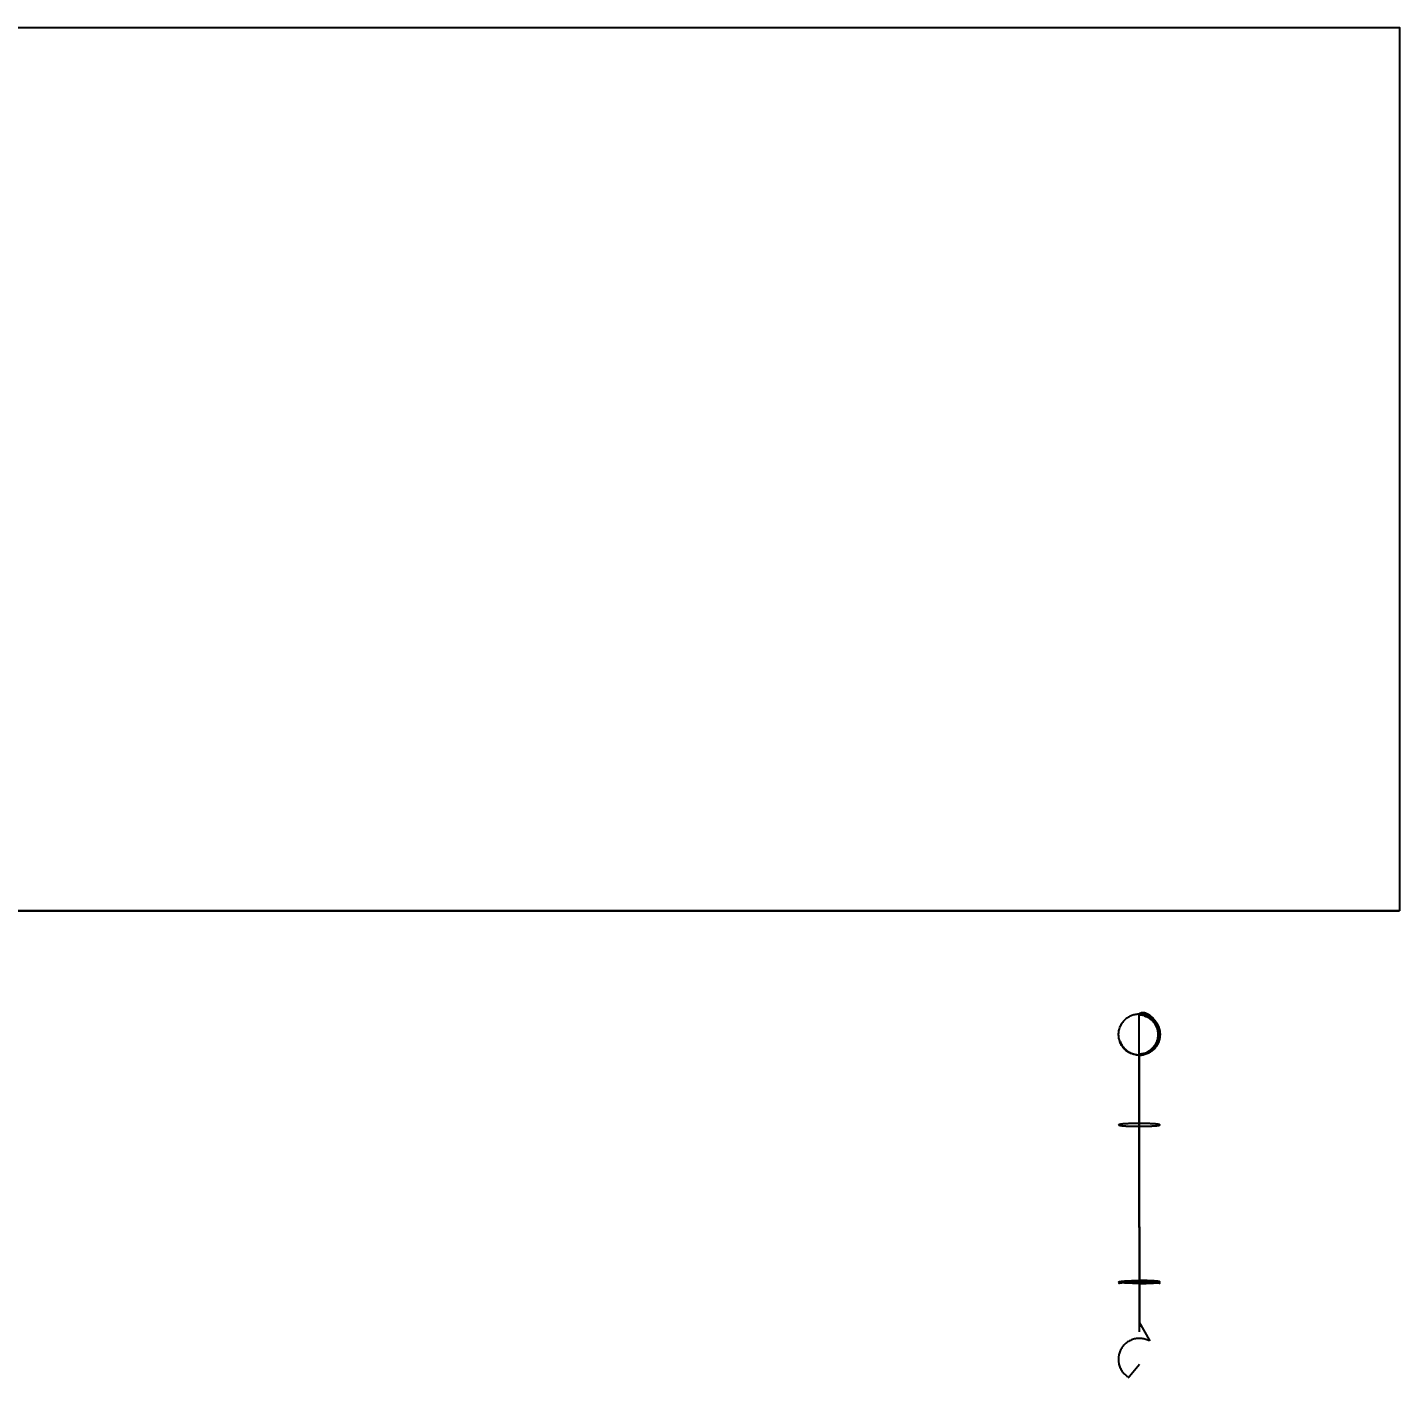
# Model space of a CAD drawing. Header units: millimetres. Extents: x 2477 to 4679, y 796 to 3828.
# Drawn here: x 3747 to 4679, y 2662 to 3579 of the extents above; entities that cross this region are included whole.
import ezdxf

# ---------------------------------------------------------------- set-up
doc = ezdxf.new("R2010")
doc.units = ezdxf.units.MM
doc.header["$MEASUREMENT"] = 0
for name, color, linetype in [('BASE', 7, 'Continuous'), ('BOTTOM - 300', 7, 'Continuous'), ('DISHWASHER', 7, 'Continuous')]:
    doc.layers.add(name, color=color, linetype=linetype)
doc.styles.get("Standard").update_dxf_attribs({"font": 'arial.ttf'})

# ---------------------------------------------------------------- blocks, each defined once
blk = doc.blocks.new('1')
at = {"color": 7, "lineweight": 0, "true_color": 0xf0f0f0}
for p, q in [((25.6, 350), (25.1, 349.5)), ((26.1, 350.4), (25.6, 350)), ((26.6, 350.8), (26.1, 350.4)), ((27.2, 351.1), (26.6, 350.8)), ((27.8, 351.3), (27.2, 351.1)), ((28.5, 351.4), (27.8, 351.3)), ((29.1, 351.4), (28.5, 351.4)), ((29.1, 351.4), (32.1, 351.4)), ((29.1, 325.3), (29.1, 351.4)), ((32.1, 351.4), (32.8, 351.4)), ((32.1, 325.3), (32.1, 351.4)), ((32.8, 351.4), (33.4, 351.3)), ((33.4, 351.3), (34, 351.1)), ((34, 351.1), (34.6, 350.8)), ((34.6, 350.8), (35.2, 350.4)), ((35.2, 350.4), (35.7, 350)), ((35.7, 350), (36.1, 349.5)), ((556.5, 350), (556, 349.5)), ((557, 350.4), (556.5, 350)), ((557.5, 350.8), (557, 350.4)), ((558.1, 351.1), (557.5, 350.8)), ((558.7, 351.3), (558.1, 351.1)), ((559.4, 351.4), (558.7, 351.3)), ((560, 351.4), (559.4, 351.4)), ((560, 351.4), (563, 351.4)), ((560, 325.3), (560, 351.4)), ((563, 351.4), (563.7, 351.4)), ((563, 325.3), (563, 351.4)), ((563.7, 351.4), (564.3, 351.3)), ((564.3, 351.3), (565, 351.1)), ((565, 351.1), (565.5, 350.8)), ((565.5, 350.8), (566.1, 350.4)), ((566.1, 350.4), (566.6, 350)), ((566.6, 350), (567, 349.5)), ((20.1, 347.9), (20.1, 340.4)), ((20.1, 340.4), (20.6, 340.4)), ((20.1, 340.4), (20.1, 305.3)), ((20.6, 340.4), (21.1, 340.2)), ((21.1, 340.2), (21.6, 340)), ((21.6, 340), (22.1, 339.7)), ((22.1, 339.7), (22.5, 339.4)), ((22.5, 339.4), (22.9, 338.9)), ((22.9, 338.9), (23.3, 338.4)), ((23.3, 338.4), (23.5, 337.9)), ((23.5, 337.9), (23.8, 337.3)), ((24.3, 347.7), (24.1, 347.1)), ((24.1, 347.1), (24.1, 346.4)), ((24.1, 346.4), (24.1, 346.4)), ((24.1, 340.5), (24.1, 346.4)), ((24.1, 340.4), (24.1, 340.5)), ((24.1, 340.5), (24.1, 340.4)), ((24.1, 340.4), (24.1, 340.4)), ((24.1, 340.4), (24.1, 340.3)), ((24.1, 340.4), (24.1, 340.3)), ((24.1, 340.3), (24.1, 336.4)), ((24.5, 348.3), (24.3, 347.7)), ((24.3, 346.4), (24.5, 346.4)), ((24.5, 340.4), (24.3, 340.4)), ((24.8, 348.9), (24.5, 348.3)), ((25.1, 349.5), (24.8, 348.9)), ((36.1, 349.5), (36.5, 348.9)), ((36.5, 348.9), (36.8, 348.3)), ((36.8, 348.3), (37, 347.7)), ((37, 346.4), (36.8, 346.4)), ((37, 340.4), (36.8, 340.4)), ((37, 347.7), (37.1, 347.1)), ((37.1, 347.1), (37.1, 346.4)), ((37.1, 346.4), (37.1, 346.4)), ((37.1, 340.5), (37.1, 346.4)), ((37.1, 340.4), (37.1, 340.5)), ((37.1, 340.5), (37.1, 340.4)), ((37.1, 340.3), (37.1, 340.4)), ((37.1, 340.4), (37.1, 340.4)), ((50, 340.4), (37.1, 340.4)), ((37.1, 340.4), (37.1, 340.3)), ((37.1, 340.3), (37.1, 336.4)), ((49.3, 339.2), (49.2, 338.4)), ((49.3, 337.6), (49.2, 338.4)), ((49.6, 339.9), (49.3, 339.2)), ((50, 340.4), (49.6, 339.9)), ((50.1, 340.5), (50, 340.4)), ((50.7, 341), (50.1, 340.5)), ((51.4, 341.3), (50.7, 341)), ((52.2, 341.4), (51.4, 341.3)), ((539.9, 341.4), (52.2, 341.4)), ((539.9, 341.4), (540.7, 341.3)), ((540.7, 341.3), (541.5, 341)), ((541.5, 341), (542.1, 340.5)), ((542.1, 340.5), (542.2, 340.4)), ((555, 340.4), (542.2, 340.4)), ((542.2, 340.4), (542.6, 339.9)), ((542.6, 339.9), (542.9, 339.2)), ((542.9, 339.2), (543, 338.4)), ((542.9, 337.6), (543, 338.4)), ((555.2, 347.7), (555, 347.1)), ((555, 347.1), (555, 346.4)), ((555, 346.4), (555, 346.4)), ((555, 340.5), (555, 346.4)), ((555, 340.4), (555, 340.5)), ((555, 340.5), (555, 340.4)), ((555, 340.4), (555, 340.4)), ((555, 340.3), (555, 340.4)), ((555, 340.4), (555, 340.3)), ((555, 336.4), (555, 340.3)), ((555.4, 348.3), (555.2, 347.7)), ((555.2, 346.4), (555.4, 346.4)), ((555.4, 340.4), (555.2, 340.4)), ((555.7, 348.9), (555.4, 348.3)), ((556, 349.5), (555.7, 348.9)), ((567, 349.5), (567.4, 348.9)), ((567.4, 348.9), (567.7, 348.3)), ((567.7, 348.3), (567.9, 347.7)), ((567.9, 346.4), (567.7, 346.4)), ((567.9, 340.4), (567.7, 340.4)), ((567.9, 347.7), (568, 347.1)), ((568, 347.1), (568.1, 346.4)), ((568.1, 346.4), (568, 346.4)), ((568, 340.4), (568.1, 340.5)), ((568.1, 340.4), (568, 340.4)), ((568.1, 340.3), (568, 340.4)), ((568.1, 340.5), (568.1, 346.4)), ((568.1, 340.5), (568.1, 340.4)), ((568.1, 340.3), (568.1, 340.4)), ((568.1, 336.4), (568.1, 340.3)), ((568.6, 337.9), (568.4, 337.3)), ((568.9, 338.4), (568.6, 337.9)), ((569.2, 338.9), (568.9, 338.4)), ((569.6, 339.4), (569.2, 338.9)), ((570.1, 339.7), (569.6, 339.4)), ((570.5, 340), (570.1, 339.7)), ((571, 340.2), (570.5, 340)), ((571.5, 340.4), (571, 340.2)), ((572.1, 340.4), (571.5, 340.4)), ((572.1, 305.3), (572.1, 340.4)), ((23.8, 337.3), (24, 336.7)), ((24, 336.7), (24.1, 336)), ((24.1, 336.4), (24.1, 336.4)), ((24.1, 336.3), (24.1, 336.4)), ((24.1, 336.3), (24.1, 336)), ((24.1, 336), (24.1, 335.4)), ((24.1, 335.4), (24.1, 330.4)), ((24.1, 329.7), (24.1, 330.4)), ((24.1, 330.4), (24.1, 330.4)), ((24.3, 329.1), (24.1, 329.7)), ((24.1, 329.7), (24.1, 325.3)), ((24.2, 330.4), (24.5, 330.4)), ((24.5, 336.4), (24.3, 336.4)), ((24.5, 328.4), (24.3, 329.1)), ((24.8, 327.8), (24.5, 328.4)), ((25.1, 327.3), (24.8, 327.8)), ((25.6, 326.8), (25.1, 327.3)), ((26.1, 326.4), (25.6, 326.8)), ((26.6, 326), (26.1, 326.4)), ((34.6, 326), (35.2, 326.4)), ((35.2, 326.4), (35.7, 326.8)), ((35.7, 326.8), (36.1, 327.3)), ((36.1, 327.3), (36.5, 327.8)), ((36.5, 327.8), (36.8, 328.4)), ((37, 336.4), (36.8, 336.4)), ((37, 330.4), (36.8, 330.4)), ((36.8, 328.4), (37, 329.1)), ((37, 329.1), (37.1, 329.7)), ((37.1, 336.3), (37.1, 336.4)), ((37.1, 336.4), (37.1, 336.4)), ((37.1, 336.4), (37.1, 336.4)), ((50, 336.4), (37.1, 336.4)), ((37.1, 336.4), (37.1, 336.3)), ((37.1, 336.4), (37.1, 336.4)), ((37.1, 336.3), (37.1, 332.9)), ((37.1, 332.9), (37.2, 333.5)), ((37.1, 332.9), (37.1, 330.6)), ((37.1, 330.4), (37.1, 330.6)), ((37.1, 330.4), (37.1, 330.6)), ((37.1, 329.7), (37.1, 330.4)), ((37.1, 330.4), (37.1, 330.4)), ((37.1, 329.7), (37.1, 330.4)), ((37.1, 325.3), (37.1, 329.7)), ((37.2, 333.5), (37.5, 334.1)), ((37.5, 334.1), (37.9, 334.6)), ((37.9, 334.6), (38.4, 335)), ((38.4, 335), (39, 335.3)), ((39, 335.3), (39.6, 335.4)), ((39.6, 335.4), (40.3, 335.3)), ((40.3, 335.3), (40.9, 335)), ((40.9, 335), (41.4, 334.6)), ((41.4, 334.6), (41.8, 334.1)), ((41.8, 334.1), (42.1, 333.5)), ((42.1, 333.5), (42.2, 332.9)), ((42.2, 332.9), (42.2, 312.8)), ((49.6, 336.9), (49.3, 337.6)), ((50, 336.4), (49.6, 336.9)), ((50.1, 336.3), (50, 336.4)), ((50.2, 336.2), (50.1, 336.3)), ((50.2, 336.2), (50.2, 309.5)), ((50.7, 335.8), (50.2, 336.2)), ((51.4, 335.5), (50.7, 335.8)), ((52.2, 335.4), (51.4, 335.5)), ((52.3, 335.4), (52.2, 335.4)), ((52.4, 335.4), (52.3, 335.4)), ((52.4, 335.4), (53.9, 335.4)), ((53.9, 335.4), (54.2, 335.4)), ((54.2, 335.4), (54.2, 310.3)), ((54.2, 335.4), (54.3, 335.4)), ((103.3, 335.4), (54.3, 335.4)), ((103.3, 335.4), (103.3, 310.3)), ((103.3, 335.4), (104.3, 335.4)), ((107.3, 335.4), (106.4, 335.4)), ((107.3, 335.4), (107.3, 310.3)), ((294.1, 335.4), (107.3, 335.4)), ((294.1, 335.4), (294.1, 310.3)), ((295, 335.4), (294.1, 335.4)), ((298.1, 335.4), (297.1, 335.4)), ((298.1, 335.4), (298.1, 310.3)), ((298.1, 335.4), (484.8, 335.4)), ((484.8, 335.4), (484.8, 310.3)), ((484.8, 335.4), (485.7, 335.4)), ((488.8, 335.4), (487.9, 335.4)), ((488.8, 335.4), (488.8, 310.3)), ((537.9, 335.4), (488.8, 335.4)), ((537.9, 310.3), (537.9, 335.4)), ((537.9, 335.4), (539.7, 335.4)), ((539.8, 335.4), (539.7, 335.4)), ((539.8, 335.4), (539.9, 335.4)), ((539.9, 335.4), (540.7, 335.5)), ((540.7, 335.5), (541.5, 335.8)), ((542, 336.2), (541.5, 335.8)), ((542, 336.2), (542.1, 336.3)), ((542, 309.5), (542, 336.2)), ((542.1, 336.3), (542.2, 336.4)), ((542.2, 336.4), (542.6, 336.9)), ((555, 336.4), (542.2, 336.4)), ((542.6, 336.9), (542.9, 337.6)), ((550.1, 333.5), (550, 332.9)), ((550, 332.9), (550, 312.8)), ((550.3, 334.1), (550.1, 333.5)), ((550.7, 334.6), (550.3, 334.1)), ((551.2, 335), (550.7, 334.6)), ((551.8, 335.3), (551.2, 335)), ((552.5, 335.4), (551.8, 335.3)), ((553.1, 335.3), (552.5, 335.4)), ((553.7, 335), (553.1, 335.3)), ((554.3, 334.6), (553.7, 335)), ((554.7, 334.1), (554.3, 334.6)), ((554.9, 333.5), (554.7, 334.1)), ((555, 332.9), (554.9, 333.5)), ((555, 336.4), (555, 336.4)), ((555, 336.4), (555, 332.9)), ((555, 330.4), (555, 332.9)), ((555, 329.7), (555, 330.4)), ((555, 330.4), (555, 330.4)), ((555.2, 329.1), (555, 329.7)), ((555, 325.3), (555, 329.7)), ((555.4, 336.4), (555.2, 336.4)), ((555.2, 330.4), (555.4, 330.4)), ((555.4, 328.4), (555.2, 329.1)), ((555.7, 327.8), (555.4, 328.4)), ((556, 327.3), (555.7, 327.8)), ((556.5, 326.8), (556, 327.3)), ((557, 326.4), (556.5, 326.8)), ((557.5, 326), (557, 326.4)), ((565.5, 326), (566.1, 326.4)), ((566.1, 326.4), (566.6, 326.8)), ((566.6, 326.8), (567, 327.3)), ((567, 327.3), (567.4, 327.8)), ((567.4, 327.8), (567.7, 328.4)), ((567.9, 336.4), (567.7, 336.4)), ((567.9, 330.4), (567.7, 330.4)), ((567.7, 328.4), (567.9, 329.1)), ((567.9, 329.1), (568, 329.7)), ((568.1, 336.4), (568, 336.4)), ((568.1, 336.3), (568, 336.4)), ((568, 336.4), (568.1, 336.4)), ((568.1, 330.6), (568, 330.4)), ((568, 329.7), (568.1, 330.4)), ((568.1, 330.4), (568, 330.4)), ((568, 330.4), (568, 329.7)), ((568, 329.7), (568.1, 325.3)), ((568.2, 336.7), (568.1, 336)), ((568.1, 336.4), (568.1, 336.4)), ((568.1, 336.4), (568.1, 336.3)), ((568.1, 336), (568.1, 336.3)), ((568.1, 336), (568.1, 335.4)), ((568.1, 335.4), (568.1, 330.6)), ((568.1, 330.6), (568.1, 330.4)), ((568.4, 337.3), (568.2, 336.7)), ((28.5, 325.4), (24.1, 325.3)), ((28.5, 320.3), (24.1, 320.3)), ((24.1, 316), (24.1, 320.3)), ((24.3, 316.6), (24.1, 316)), ((24.1, 316), (24.1, 315.3)), ((24.1, 315.3), (24.1, 315.3)), ((24.1, 310.3), (24.1, 315.3)), ((24.5, 317.2), (24.3, 316.6)), ((24.3, 315.3), (24.5, 315.3)), ((24.8, 317.8), (24.5, 317.2)), ((25.1, 318.4), (24.8, 317.8)), ((25.6, 318.9), (25.1, 318.4)), ((26.1, 319.3), (25.6, 318.9)), ((26.6, 319.7), (26.1, 319.3)), ((27.2, 325.7), (26.6, 326)), ((27.2, 319.9), (26.6, 319.7)), ((27.8, 325.5), (27.2, 325.7)), ((27.8, 320.2), (27.2, 319.9)), ((28.5, 325.4), (27.8, 325.5)), ((28.5, 320.3), (27.8, 320.2)), ((29.1, 325.3), (28.5, 325.4)), ((29.1, 320.3), (28.5, 320.3)), ((29.1, 325.3), (32.1, 325.3)), ((29.1, 320.3), (32.1, 320.3)), ((29.1, 294.2), (29.1, 320.3)), ((32.1, 325.3), (32.8, 325.4)), ((32.1, 320.3), (32.8, 320.3)), ((32.1, 294.2), (32.1, 320.3)), ((32.8, 325.4), (33.4, 325.5)), ((37.1, 325.3), (32.8, 325.4)), ((32.8, 320.3), (33.4, 320.2)), ((37.1, 320.3), (32.8, 320.3)), ((33.4, 325.5), (34, 325.7)), ((33.4, 320.2), (34, 319.9)), ((34, 325.7), (34.6, 326)), ((34, 319.9), (34.6, 319.7)), ((34.6, 319.7), (35.2, 319.3)), ((35.2, 319.3), (35.7, 318.9)), ((35.7, 318.9), (36.1, 318.4)), ((36.1, 318.4), (36.5, 317.8)), ((36.5, 317.8), (36.8, 317.2)), ((36.8, 317.2), (37, 316.6)), ((37, 315.3), (36.8, 315.3)), ((37, 316.6), (37.1, 316)), ((37.1, 320.3), (37.1, 316)), ((37.1, 316), (37.1, 315.3)), ((37.1, 316), (37.1, 315.3)), ((37.1, 315.3), (37.1, 315)), ((37.1, 315.3), (37.1, 315.3)), ((37.1, 315.3), (37.1, 315)), ((37.1, 312.8), (37.1, 315)), ((555, 325.3), (559.4, 325.4)), ((555, 320.3), (559.4, 320.3)), ((555, 320.3), (555, 316)), ((555.2, 316.6), (555, 316)), ((555, 316), (555, 315.3)), ((555, 315.3), (555, 315.3)), ((555, 315.3), (555, 312.8)), ((555.4, 317.2), (555.2, 316.6)), ((555.2, 315.3), (555.4, 315.3)), ((555.7, 317.8), (555.4, 317.2)), ((556, 318.4), (555.7, 317.8)), ((556.5, 318.9), (556, 318.4)), ((557, 319.3), (556.5, 318.9)), ((557.5, 319.7), (557, 319.3)), ((558.1, 325.7), (557.5, 326)), ((558.1, 319.9), (557.5, 319.7)), ((558.7, 325.5), (558.1, 325.7)), ((558.7, 320.2), (558.1, 319.9)), ((559.4, 325.4), (558.7, 325.5)), ((559.4, 320.3), (558.7, 320.2)), ((560, 325.3), (559.4, 325.4)), ((560, 320.3), (559.4, 320.3)), ((560, 325.3), (563, 325.3)), ((560, 320.3), (563, 320.3)), ((560, 294.2), (560, 320.3)), ((563, 325.3), (563.7, 325.4)), ((563, 320.3), (563.7, 320.3)), ((563, 294.2), (563, 320.3)), ((563.7, 325.4), (564.3, 325.5)), ((563.7, 325.4), (568.1, 325.3)), ((563.7, 320.3), (564.3, 320.2)), ((563.7, 320.3), (568.1, 320.3)), ((564.3, 325.5), (565, 325.7)), ((564.3, 320.2), (565, 319.9)), ((565, 325.7), (565.5, 326)), ((565, 319.9), (565.5, 319.7)), ((565.5, 319.7), (566.1, 319.3)), ((566.1, 319.3), (566.6, 318.9)), ((566.6, 318.9), (567, 318.4)), ((567, 318.4), (567.4, 317.8)), ((567.4, 317.8), (567.7, 317.2)), ((567.7, 317.2), (567.9, 316.6)), ((567.9, 315.3), (567.7, 315.3)), ((567.9, 316.6), (568, 316)), ((568, 316), (568.1, 320.3)), ((568, 316), (568.1, 315.3)), ((568.1, 315.3), (568, 315.3)), ((568.1, 315.3), (568.1, 310.3)), ((20.1, 305.3), (20.6, 305.3)), ((20.6, 305.3), (21.1, 305.4)), ((21.1, 305.4), (21.6, 305.7)), ((21.6, 305.7), (22.1, 305.9)), ((22.1, 305.9), (22.5, 306.3)), ((22.5, 306.3), (22.9, 306.7)), ((22.9, 306.7), (23.3, 307.2)), ((23.3, 307.2), (23.5, 307.8)), ((23.5, 307.8), (23.8, 308.4)), ((23.8, 308.4), (24, 309)), ((24, 309), (24.1, 309.6)), ((24.1, 309.6), (24.1, 310.3)), ((24.1, 309.4), (24.1, 309.6)), ((24.1, 309.3), (24.1, 309.4)), ((24.1, 309.3), (24.1, 309.3)), ((24.1, 309.3), (24.1, 305.3)), ((24.1, 305.3), (24.1, 305.3)), ((24.1, 305.3), (24.1, 299.2)), ((24.5, 309.3), (24.3, 309.3)), ((24.5, 305.3), (24.3, 305.3)), ((37, 309.3), (36.8, 309.3)), ((37, 305.3), (36.8, 305.3)), ((37.1, 312.8), (37.2, 312.1)), ((37.1, 309.4), (37.1, 312.8)), ((37.1, 309.4), (37.1, 309.3)), ((37.1, 309.4), (37.1, 309.3)), ((37.1, 309.3), (37.1, 309.3)), ((37.1, 309.2), (37.1, 309.3)), ((50, 309.3), (37.1, 309.3)), ((37.1, 309.3), (37.1, 309.2)), ((37.1, 309.2), (37.1, 305.3)), ((37.1, 305.3), (37.1, 305.2)), ((37.1, 305.3), (37.1, 305.3)), ((37.1, 305.3), (37.1, 305.3)), ((50, 305.3), (37.1, 305.3)), ((37.1, 305.3), (37.1, 305.2)), ((37.1, 305.3), (37.1, 305.3)), ((37.1, 305.2), (37.1, 299.2)), ((37.2, 312.1), (37.5, 311.5)), ((37.5, 311.5), (37.9, 311)), ((37.9, 311), (38.4, 310.6)), ((38.4, 310.6), (39, 310.4)), ((39, 310.4), (39.6, 310.3)), ((39.6, 310.3), (40.3, 310.4)), ((40.3, 310.4), (40.9, 310.6)), ((40.9, 310.6), (41.4, 311)), ((41.4, 311), (41.8, 311.5)), ((41.8, 311.5), (42.1, 312.1)), ((42.1, 312.1), (42.2, 312.8)), ((49.3, 308.1), (49.2, 307.3)), ((49.3, 306.5), (49.2, 307.3)), ((49.6, 308.8), (49.3, 308.1)), ((49.6, 305.8), (49.3, 306.5)), ((50, 309.3), (49.6, 308.8)), ((50, 305.3), (49.6, 305.8)), ((50.1, 309.4), (50, 309.3)), ((50.1, 305.1), (50, 305.3)), ((50.2, 309.5), (50.1, 309.4)), ((50.6, 304.7), (50.1, 305.1)), ((50.2, 309.5), (50.7, 309.9)), ((50.6, 304.7), (76.8, 157.5)), ((50.7, 304.7), (50.6, 304.7)), ((51.4, 310.2), (50.7, 309.9)), ((51.4, 304.4), (50.7, 304.7)), ((52.2, 310.3), (51.4, 310.2)), ((52.2, 304.3), (51.4, 304.4)), ((52.3, 310.3), (52.2, 310.3)), ((54.8, 304.3), (52.2, 304.3)), ((52.4, 310.3), (52.3, 310.3)), ((53.1, 310.3), (52.4, 310.3)), ((54.2, 310.3), (53.1, 310.3)), ((54.3, 310.3), (54.2, 310.3)), ((103.3, 310.3), (54.3, 310.3)), ((54.8, 304.3), (80.6, 159.5)), ((63.7, 304.3), (54.8, 304.3)), ((65.8, 304.3), (63.7, 304.3)), ((89.5, 159.5), (63.7, 304.3)), ((65.8, 304.3), (91.6, 159.5)), ((103.3, 304.3), (65.8, 304.3)), ((104.3, 310.3), (103.3, 310.3)), ((103.3, 304.3), (103.3, 159.5)), ((107.3, 304.3), (103.3, 304.3)), ((107.3, 310.3), (106.4, 310.3)), ((107.3, 310.3), (294.1, 310.3)), ((107.3, 304.3), (107.3, 296.4)), ((107.3, 304.3), (144, 304.3)), ((146.1, 304.3), (144, 304.3)), ((144, 304.3), (169.8, 159.5)), ((146.1, 304.3), (184.2, 304.3)), ((146.1, 304.3), (171.9, 159.5)), ((186.2, 304.3), (184.2, 304.3)), ((184.2, 304.3), (210, 159.5)), ((186.2, 304.3), (224.3, 304.3)), ((186.2, 304.3), (212, 159.5)), ((226.4, 304.3), (224.3, 304.3)), ((224.3, 304.3), (250.1, 159.5)), ((226.4, 304.3), (264.5, 304.3)), ((226.4, 304.3), (252.2, 159.5)), ((266.5, 304.3), (264.5, 304.3)), ((264.5, 304.3), (290.3, 159.5)), ((266.5, 304.3), (292.3, 159.5)), ((266.5, 304.3), (294.1, 304.3)), ((295, 310.3), (294.1, 310.3)), ((294.1, 304.3), (294.1, 159.5)), ((298.1, 304.3), (294.1, 304.3)), ((298.1, 310.3), (297.1, 310.3)), ((484.8, 310.3), (298.1, 310.3)), ((298.1, 304.3), (327.6, 304.3)), ((298.1, 304.3), (298.1, 159.5)), ((327.6, 304.3), (301.8, 159.5)), ((329.7, 304.3), (303.9, 159.5)), ((329.7, 304.3), (327.6, 304.3)), ((329.7, 304.3), (367.8, 304.3)), ((367.8, 304.3), (342, 159.5)), ((344, 159.5), (369.8, 304.3)), ((369.8, 304.3), (367.8, 304.3)), ((369.8, 304.3), (407.9, 304.3)), ((407.9, 304.3), (382.1, 159.5)), ((384.2, 159.5), (410, 304.3)), ((410, 304.3), (407.9, 304.3)), ((410, 304.3), (448.1, 304.3)), ((448.1, 304.3), (422.3, 159.5)), ((450.1, 304.3), (424.3, 159.5)), ((450.1, 304.3), (448.1, 304.3)), ((450.1, 304.3), (484.8, 304.3)), ((485.7, 310.3), (484.8, 310.3)), ((484.8, 304.3), (484.8, 285.1)), ((484.8, 304.3), (488.8, 304.3)), ((488.8, 310.3), (487.9, 310.3)), ((488.8, 310.3), (537.9, 310.3)), ((490.3, 304.3), (488.8, 296.2)), ((488.8, 304.3), (488.8, 296.2)), ((490.3, 304.3), (488.8, 304.3)), ((490.3, 304.3), (528.4, 304.3)), ((528.4, 304.3), (502.6, 159.5)), ((530.4, 304.3), (504.6, 159.5)), ((511.6, 159.5), (537.4, 304.3)), ((515.3, 157.5), (541.5, 304.7)), ((528.4, 304.3), (530.4, 304.3)), ((530.4, 304.3), (537.4, 304.3)), ((537.4, 304.3), (539.9, 304.3)), ((539.7, 310.3), (537.9, 310.3)), ((539.8, 310.3), (539.7, 310.3)), ((539.8, 310.3), (539.9, 310.3)), ((539.9, 310.3), (540.7, 310.2)), ((539.9, 304.3), (540.7, 304.4)), ((540.7, 310.2), (541.5, 309.9)), ((540.7, 304.4), (541.5, 304.7)), ((541.5, 309.9), (542, 309.5)), ((541.5, 304.7), (542.1, 305.1)), ((541.5, 304.7), (541.5, 304.7)), ((542, 309.5), (542.1, 309.4)), ((542.1, 309.4), (542.2, 309.3)), ((542.1, 305.1), (542.2, 305.3)), ((555, 309.3), (542.2, 309.3)), ((542.2, 309.3), (542.6, 308.8)), ((542.2, 305.3), (542.6, 305.8)), ((555, 305.3), (542.2, 305.3)), ((542.6, 308.8), (542.9, 308.1)), ((542.6, 305.8), (542.9, 306.5)), ((542.9, 308.1), (543, 307.3)), ((542.9, 306.5), (543, 307.3)), ((550.1, 312.1), (550, 312.8)), ((550.3, 311.5), (550.1, 312.1)), ((550.7, 311), (550.3, 311.5)), ((551.2, 310.6), (550.7, 311)), ((551.8, 310.4), (551.2, 310.6)), ((552.5, 310.3), (551.8, 310.4)), ((553.1, 310.4), (552.5, 310.3)), ((553.7, 310.6), (553.1, 310.4)), ((554.3, 311), (553.7, 310.6)), ((554.7, 311.5), (554.3, 311)), ((554.9, 312.1), (554.7, 311.5)), ((555, 312.8), (554.9, 312.1)), ((555, 312.8), (555, 309.3)), ((555, 309.3), (555, 309.3)), ((555, 309.3), (555, 305.3)), ((555, 305.3), (555, 305.3)), ((555, 305.3), (555, 305.3)), ((555, 305.2), (555, 305.3)), ((555, 305.2), (555, 305.3)), ((555, 305.3), (555, 305.3)), ((555, 305.2), (555, 299.2)), ((555.4, 309.3), (555.2, 309.3)), ((555.4, 305.3), (555.2, 305.3)), ((567.9, 309.3), (567.7, 309.3)), ((567.9, 305.3), (567.7, 305.3)), ((568.1, 309.3), (568, 309.3)), ((568.1, 305.3), (568, 305.3)), ((568, 305.3), (568.1, 305.2)), ((568.1, 305.3), (568, 305.3)), ((568.1, 309.6), (568.1, 310.3)), ((568.2, 309), (568.1, 309.6)), ((568.1, 309.6), (568.1, 309.4)), ((568.1, 309.4), (568.1, 309.3)), ((568.1, 309.3), (568.1, 305.3)), ((568.1, 305.3), (568.1, 305.3)), ((568.1, 305.2), (568.1, 299.2)), ((568.4, 308.4), (568.2, 309)), ((568.6, 307.8), (568.4, 308.4)), ((568.9, 307.2), (568.6, 307.8)), ((569.2, 306.7), (568.9, 307.2)), ((569.6, 306.3), (569.2, 306.7)), ((570.1, 305.9), (569.6, 306.3)), ((570.5, 305.7), (570.1, 305.9)), ((571, 305.4), (570.5, 305.7)), ((571.5, 305.3), (571, 305.4)), ((572.1, 305.3), (571.5, 305.3)), ((24.1, 298.6), (24.1, 299.2)), ((24.1, 299.2), (24.1, 299.2)), ((24.3, 297.9), (24.1, 298.6)), ((24.3, 299.2), (24.5, 299.2)), ((24.5, 297.3), (24.3, 297.9)), ((24.8, 296.7), (24.5, 297.3)), ((25.1, 296.2), (24.8, 296.7)), ((25.6, 295.7), (25.1, 296.2)), ((26.1, 295.3), (25.6, 295.7)), ((26.6, 294.9), (26.1, 295.3)), ((27.2, 294.6), (26.6, 294.9)), ((27.8, 294.4), (27.2, 294.6)), ((28.5, 294.3), (27.8, 294.4)), ((29.1, 294.2), (28.5, 294.3)), ((29.1, 294.2), (32.1, 294.2)), ((32.1, 294.2), (32.8, 294.3)), ((32.8, 294.3), (33.4, 294.4)), ((33.4, 294.4), (34, 294.6)), ((34, 294.6), (34.6, 294.9)), ((34.6, 294.9), (35.2, 295.3)), ((35.2, 295.3), (35.7, 295.7)), ((35.7, 295.7), (36.1, 296.2)), ((36.1, 296.2), (36.5, 296.7)), ((36.5, 296.7), (36.8, 297.3)), ((37, 299.2), (36.8, 299.2)), ((36.8, 297.3), (37, 297.9)), ((37, 297.9), (37.1, 298.6)), ((37.1, 298.6), (37.1, 299.2)), ((37.1, 299.2), (37.1, 299.2)), ((107.3, 296.8), (107.3, 296.4)), ((107.3, 296.4), (131.7, 159.5)), ((107.3, 296.4), (107.3, 285)), ((488.8, 296.2), (488.7, 295.8)), ((488.8, 296.2), (488.8, 159.5)), ((555, 298.6), (555, 299.2)), ((555, 299.2), (555, 299.2)), ((555.2, 297.9), (555, 298.6)), ((555.2, 299.2), (555.4, 299.2)), ((555.4, 297.3), (555.2, 297.9)), ((555.7, 296.7), (555.4, 297.3)), ((556, 296.2), (555.7, 296.7)), ((556.5, 295.7), (556, 296.2)), ((557, 295.3), (556.5, 295.7)), ((557.5, 294.9), (557, 295.3)), ((558.1, 294.6), (557.5, 294.9)), ((558.7, 294.4), (558.1, 294.6)), ((559.4, 294.3), (558.7, 294.4)), ((560, 294.2), (559.4, 294.3)), ((560, 294.2), (563, 294.2)), ((563, 294.2), (563.7, 294.3)), ((563.7, 294.3), (564.3, 294.4)), ((564.3, 294.4), (565, 294.6)), ((565, 294.6), (565.5, 294.9)), ((565.5, 294.9), (566.1, 295.3)), ((566.1, 295.3), (566.6, 295.7)), ((566.6, 295.7), (567, 296.2)), ((567, 296.2), (567.4, 296.7)), ((567.4, 296.7), (567.7, 297.3)), ((567.9, 299.2), (567.7, 299.2)), ((567.7, 297.3), (567.9, 297.9)), ((567.9, 297.9), (568, 298.6)), ((568, 298.6), (568.1, 299.2)), ((568.1, 299.2), (568, 299.2)), ((107.3, 285.3), (107.3, 285)), ((107.3, 285), (107.3, 159.5)), ((129.7, 159.5), (107.3, 285)), ((484.8, 285.1), (462.4, 159.5)), ((484.9, 285.5), (484.8, 285.1)), ((484.8, 285.1), (484.8, 273.7)), ((464.5, 159.5), (484.8, 273.7)), ((484.9, 274.1), (484.8, 273.7)), ((484.8, 273.7), (484.8, 159.5)), ((76.8, 157.5), (79.8, 150.4)), ((80.6, 159.5), (89.5, 159.5)), ((80.6, 159.5), (80.7, 158.6)), ((80.7, 158.6), (81.6, 156.5)), ((81.6, 156.5), (83.3, 152.4)), ((81.6, 156.5), (103.3, 156.5)), ((83.3, 152.4), (87.3, 147.1)), ((89.5, 159.5), (89.6, 159.3)), ((91.6, 159.5), (91.6, 159.3)), ((91.6, 159.5), (103.3, 159.5)), ((103.3, 159.5), (103.4, 159.5)), ((103.3, 156.5), (103.3, 159.5)), ((103.3, 156.5), (103.4, 156.5)), ((103.3, 156.5), (103.3, 140)), ((107.3, 159.5), (107.3, 159.5)), ((107.3, 159.5), (129.7, 159.5)), ((107.3, 156.5), (107.3, 159.5)), ((107.3, 156.5), (107.3, 156.5)), ((107.3, 156.5), (294.1, 156.5)), ((107.3, 139.7), (107.3, 156.5)), ((129.7, 159.5), (129.7, 159.3)), ((131.7, 159.5), (169.8, 159.5)), ((131.7, 159.5), (131.8, 159.3)), ((169.8, 159.5), (169.9, 159.3)), ((171.9, 159.5), (171.9, 159.3)), ((171.9, 159.5), (210, 159.5)), ((210, 159.5), (210, 159.3)), ((212, 159.5), (250.1, 159.5)), ((212, 159.5), (212.1, 159.3)), ((250.1, 159.5), (250.2, 159.3)), ((252.2, 159.5), (290.3, 159.5)), ((252.2, 159.5), (252.2, 159.3)), ((290.3, 159.5), (290.3, 159.3)), ((292.3, 159.5), (292.3, 159.3)), ((292.3, 159.5), (294.1, 159.5)), ((294.1, 159.5), (294.3, 159.5)), ((294.1, 156.5), (294.1, 159.5)), ((294.1, 156.5), (294.3, 156.5)), ((294.1, 156.5), (294.1, 139.7)), ((297.8, 159.5), (298, 159.5)), ((297.8, 156.5), (298, 156.5)), ((298.1, 159.5), (301.8, 159.5)), ((298.1, 156.5), (298.1, 159.5)), ((298.1, 156.5), (484.8, 156.5)), ((298.1, 139.7), (298.1, 156.5)), ((301.8, 159.5), (301.8, 159.3)), ((303.9, 159.5), (303.8, 159.3)), ((303.9, 159.5), (342, 159.5)), ((342, 159.5), (341.9, 159.3)), ((344, 159.5), (382.1, 159.5)), ((344, 159.5), (344, 159.3)), ((382.1, 159.5), (382.1, 159.3)), ((384.2, 159.5), (384.1, 159.3)), ((384.2, 159.5), (422.3, 159.5)), ((422.3, 159.5), (422.2, 159.3)), ((424.3, 159.5), (424.3, 159.3)), ((424.3, 159.5), (462.4, 159.5)), ((462.4, 159.5), (462.4, 159.3)), ((464.4, 159.5), (464.4, 159.3)), ((464.5, 159.5), (484.8, 159.5)), ((484.8, 159.5), (484.9, 159.5)), ((484.8, 156.5), (484.8, 159.5)), ((484.8, 156.5), (484.9, 156.5)), ((484.8, 156.5), (484.8, 139.7)), ((488.7, 159.5), (488.8, 159.5)), ((488.7, 156.5), (488.8, 156.5)), ((488.8, 159.5), (502.6, 159.5)), ((488.8, 156.5), (488.8, 159.5)), ((488.8, 156.5), (510.6, 156.5)), ((488.8, 140), (488.8, 156.5)), ((502.6, 159.5), (502.5, 159.3)), ((504.6, 159.5), (511.6, 159.5)), ((504.6, 159.5), (504.6, 159.3)), ((504.8, 147.1), (508.9, 152.4)), ((508.9, 152.4), (510.6, 156.5)), ((510.6, 156.5), (511.4, 158.6)), ((511.4, 158.6), (511.6, 159.5)), ((512.4, 150.4), (515.3, 157.5)), ((79.8, 150.4), (84.5, 144.3)), ((84.5, 144.3), (90.6, 139.6)), ((87.3, 147.1), (92.6, 143.1)), ((92.6, 143.1), (98.7, 140.6)), ((98.7, 140.6), (103.3, 140)), ((103.3, 140), (103.4, 139.9)), ((103.3, 137.7), (103.3, 140)), ((488.7, 139.9), (488.8, 140)), ((488.8, 140), (493.4, 140.6)), ((488.8, 137.7), (488.8, 140)), ((493.4, 140.6), (499.5, 143.1)), ((499.5, 143.1), (504.8, 147.1)), ((501.6, 139.6), (507.7, 144.3)), ((507.7, 144.3), (512.4, 150.4)), ((90.6, 139.6), (97.7, 136.6)), ((97.7, 136.6), (104.8, 135.7)), ((103.3, 137.7), (103.4, 138.2)), ((103.4, 137.1), (103.3, 137.7)), ((103.6, 136.7), (103.4, 137.1)), ((103.9, 136.2), (103.6, 136.7)), ((104.3, 135.9), (103.9, 136.2)), ((104.8, 135.7), (104.3, 135.9)), ((104.8, 135.7), (105.2, 135.7)), ((105.2, 135.7), (105.3, 135.7)), ((105.8, 135.7), (105.3, 135.7)), ((105.3, 135.7), (296.1, 135.7)), ((106.3, 135.9), (105.8, 135.7)), ((106.7, 136.2), (106.3, 135.9)), ((107.1, 136.7), (106.7, 136.2)), ((107.3, 137.1), (107.1, 136.7)), ((107.3, 139.7), (107.3, 139.7)), ((107.3, 139.7), (294.1, 139.7)), ((107.3, 137.7), (107.3, 139.7)), ((107.3, 138.2), (107.3, 137.7)), ((107.3, 137.7), (107.3, 137.1)), ((294.1, 139.7), (294.3, 139.7)), ((294.1, 137.7), (294.1, 139.7)), ((294.1, 138.2), (294.3, 138.7)), ((294.1, 137.7), (294.1, 138.2)), ((294.1, 137.1), (294.1, 137.7)), ((294.3, 136.7), (294.1, 137.1)), ((294.6, 136.2), (294.3, 136.7)), ((295.1, 135.9), (294.6, 136.2)), ((295.5, 135.7), (295.1, 135.9)), ((296.1, 135.7), (295.5, 135.7)), ((296.6, 135.7), (296.1, 135.7)), ((296.1, 135.7), (486.8, 135.7)), ((297.1, 135.9), (296.6, 135.7)), ((297.5, 136.2), (297.1, 135.9)), ((297.8, 136.7), (297.5, 136.2)), ((297.8, 139.7), (298, 139.7)), ((297.8, 138.7), (298, 138.2)), ((298, 137.1), (297.8, 136.7)), ((298.1, 137.7), (298, 137.1)), ((298.1, 139.7), (484.8, 139.7)), ((298.1, 137.7), (298.1, 139.7)), ((484.8, 139.7), (484.9, 139.7)), ((484.8, 137.7), (484.8, 139.7)), ((484.8, 137.7), (484.9, 138.2)), ((484.9, 137.1), (484.8, 137.7)), ((485.1, 136.7), (484.9, 137.1)), ((485.4, 136.2), (485.1, 136.7)), ((485.8, 135.9), (485.4, 136.2)), ((486.3, 135.7), (485.8, 135.9)), ((486.8, 135.7), (486.3, 135.7)), ((486.9, 135.7), (486.8, 135.7)), ((487.3, 135.7), (486.9, 135.7)), ((487.3, 135.7), (494.4, 136.6)), ((487.8, 135.9), (487.3, 135.7)), ((488.2, 136.2), (487.8, 135.9)), ((488.5, 136.7), (488.2, 136.2)), ((488.7, 137.1), (488.5, 136.7)), ((488.7, 138.2), (488.8, 137.7)), ((488.8, 137.7), (488.7, 137.1)), ((494.4, 136.6), (501.6, 139.6))]:
    blk.add_line(p, q, dxfattribs=at)

msp = doc.modelspace()

# ---------------------------------------------------------------- linework, layer by layer
at = {"layer": 'BASE'}
for p, q in [((4678.82, 3579.19), (4678.82, 2979.19)), ((4678.82, 3579.19, 40), (4678.82, 3579.19)), ((4678.82, 3579.19, -878), (4678.82, 2979.19, -878)), ((4678.82, 3579.19, -878), (4678.82, 3579.19)), ((4678.82, 2979.19, 40), (4678.82, 2979.19))]:
    msp.add_line(p, q, dxfattribs=at)
at = {"layer": 'BASE', "color": 7}
for p, q in [((4678.82, 2979.19), (4678.82, 2979.19, -878)), ((4502.01, 2909.32, 648.92), (4502.01, 2909.32, 580.24)), ((4502.01, 2909.32, 648.92), (4502.01, 2909.32, 570.64)), ((4495.3, 2907.6, 454.14), (4495.3, 2907.6, 560.94)), ((4495.3, 2907.6, 454.14), (4495.3, 2907.6, 560.94)), ((4502.02, 2881.32, 570.64), (4502.02, 2881.32, 648.92)), ((4502.02, 2881.32, 570.64), (4502.02, 2881.32, 648.92)), ((4508.73, 2883.04, 569.64), (4508.73, 2883.04, 454.14)), ((4508.73, 2883.04, 569.64), (4508.73, 2883.04, 454.14)), ((4502.08, 2693.43, 738.62), (4502.03, 2834.9, 728.72)), ((4502.08, 2693.43, 738.62), (4502.03, 2834.9, 728.72)), ((4502.03, 2832.95, 700.79), (4502.08, 2696.77, 710.31)), ((4502.03, 2832.95, 700.79), (4502.08, 2696.77, 710.31)), ((4508.91, 2687.86, 760.48), (4502.07, 2700.03, 663.76)), ((4508.91, 2687.86, 760.48), (4508.91, 2687.22, 766.65)), ((4508.91, 2687.86, 760.48), (4508.91, 2687.22, 766.65)), ((4502.08, 2671.19, 660.73), (4495.3, 2663.09, 757.67)), ((4502.08, 2671.19, 660.73), (4502.08, 2671.19, 660.73)), ((4502.08, 2671.19, 660.73), (4502.08, 2671.19, 660.73)), ((4502.08, 2671.19, 660.73), (4502.08, 2671.19, 660.73)), ((4495.25, 2662.34, 764.03), (4495.25, 2662.99, 757.87)), ((4495.25, 2662.34, 764.03), (4495.25, 2662.99, 757.87))]:
    msp.add_line(p, q, dxfattribs=at)
at = {"layer": 'BASE', "elevation": 40}
msp.add_lwpolyline([(4678.82, 2979.19), (2524.82, 2979.19), (2526.44, 3579.19), (4678.82, 3579.19)], close=True, dxfattribs=at)
at = {"layer": 'BASE', "color": 7}
for points, weights, knots in [([(4495.3, 2907.6, 454.14), (4507.58, 2914.32, 454.14), (4514.3, 2902.04, 454.14), (4521.02, 2889.75, 454.14), (4508.73, 2883.04, 454.14)], [1, 0.707106781188, 1, 0.707106781188, 1], [-43.982084, -43.982084, -43.982084, -21.991042, -21.991042, 0, 0, 0]), ([(4502.01, 2909.32, 570.64), (4507.58, 2914.32, 569.64), (4514.3, 2902.04, 569.64), (4521.02, 2889.75, 569.64), (4508.73, 2883.04, 569.64)], [0.999999999999, 0.707106781188, 1, 0.707106781188, 1], [-43.982032, -43.982032, -43.982032, -21.991016, -21.991016, 0, 0, 0]), ([(4502.01, 2909.32, 570.64), (4507.58, 2914.32, 569.64), (4514.3, 2902.04, 569.64), (4521.02, 2889.75, 569.64), (4508.73, 2883.04, 569.64)], [0.999999999999, 0.707106781188, 1, 0.707106781188, 1], [-43.982032, -43.982032, -43.982032, -21.991016, -21.991016, 0, 0, 0]), ([(4502.02, 2881.32, 570.64), (4516.02, 2881.32, 570.64), (4516.02, 2895.32, 570.64), (4516.01, 2909.32, 570.64), (4502.01, 2909.32, 570.64)], [1, 0.707106781187, 1, 0.707106781187, 1], [0, 0, 0, 21.991047, 21.991047, 43.982095, 43.982095, 43.982095]), ([(4502.02, 2881.32, 570.64), (4516.02, 2881.32, 570.64), (4516.02, 2895.32, 570.64), (4516.01, 2909.32, 570.64), (4502.01, 2909.32, 570.64)], [1, 0.707106781187, 1, 0.707106781187, 1], [0, 0, 0, 21.991047, 21.991047, 43.982095, 43.982095, 43.982095]), ([(4502.02, 2881.74, 570.64), (4515.6, 2881.75, 570.64), (4515.59, 2895.32, 570.64), (4515.59, 2908.9, 570.64), (4502.01, 2908.9, 570.64)], [1, 0.707106781187, 1, 0.70710678245, 0.999999997473], [0, 0, 0, 21.327269, 21.327269, 42.654538, 42.654538, 42.654538]), ([(4502.02, 2881.74, 570.64), (4515.6, 2881.75, 570.64), (4515.59, 2895.32, 570.64), (4515.59, 2908.9, 570.64), (4502.01, 2908.9, 570.64)], [1, 0.707106781187, 1, 0.70710678245, 0.999999997473], [0, 0, 0, 21.327269, 21.327269, 42.654538, 42.654538, 42.654538]), ([(4502.02, 2882.19, 571.4), (4515.15, 2882.19, 571.4), (4515.15, 2895.32, 571.4), (4515.15, 2908.46, 571.4), (4502.01, 2908.45, 571.4)], [1, 0.707106781187, 1, 0.707106781818, 0.999999998737], [0, 0, 0, 20.630708, 20.630708, 41.261417, 41.261417, 41.261417]), ([(4502.02, 2882.19, 571.4), (4515.15, 2882.19, 571.4), (4515.15, 2895.32, 571.4), (4515.15, 2908.46, 571.4), (4502.01, 2908.45, 571.4)], [1, 0.707106781187, 1, 0.707106781818, 0.999999998737], [0, 0, 0, 20.630708, 20.630708, 41.261417, 41.261417, 41.261417]), ([(4505.26, 2909.04, 569.64), (4514.69, 2906.81, 569.64), (4515.99, 2897.2, 569.64), (4517.28, 2887.6, 569.64), (4508.78, 2882.95, 569.64)], [1, 0.824069539329, 1, 0.824069539329, 1], [-33.958802, -33.958802, -33.958802, -16.979401, -16.979401, 0, 0, 0]), ([(4505.26, 2909.04, 569.64), (4514.69, 2906.81, 569.64), (4515.99, 2897.2, 569.64), (4517.28, 2887.6, 569.64), (4508.78, 2882.95, 569.64)], [1, 0.824069539329, 1, 0.824069539329, 1], [-33.958802, -33.958802, -33.958802, -16.979401, -16.979401, 0, 0, 0]), ([(4505.26, 2909.04, 570.34), (4514.69, 2906.81, 570.34), (4515.99, 2897.2, 570.34), (4517.28, 2887.6, 570.34), (4508.78, 2882.95, 570.34)], [1, 0.824069539329, 1, 0.824069539329, 1], [-33.95903, -33.95903, -33.95903, -16.979515, -16.979515, 0, 0, 0]), ([(4505.26, 2909.04, 570.34), (4514.69, 2906.81, 570.34), (4515.99, 2897.2, 570.34), (4517.28, 2887.6, 570.34), (4508.78, 2882.95, 570.34)], [1, 0.824069539329, 1, 0.824069539329, 1], [-33.95903, -33.95903, -33.95903, -16.979515, -16.979515, 0, 0, 0]), ([(4508.63, 2883.21, 570.64), (4516.96, 2887.76, 570.64), (4515.69, 2897.16, 570.64), (4514.43, 2906.51, 570.64), (4505.26, 2908.73, 570.64)], [1, 0.824069539333, 1, 0.824869361526, 0.998407627986], [0, 0, 0, 16.620228, 16.620228, 33.164896, 33.164896, 33.164896]), ([(4508.63, 2883.21, 570.64), (4516.96, 2887.76, 570.64), (4515.69, 2897.16, 570.64), (4514.43, 2906.51, 570.64), (4505.26, 2908.73, 570.64)], [1, 0.824069539333, 1, 0.824869361526, 0.998407627986], [0, 0, 0, 16.620228, 16.620228, 33.164896, 33.164896, 33.164896]), ([(4508.35, 2883.74, 570.64), (4516.24, 2888.05, 570.64), (4515.11, 2896.98, 570.64), (4513.98, 2905.9, 570.64), (4505.26, 2908.11, 570.64)], [1, 0.82634746052, 1, 0.826347460538, 0.999999999967], [-31.585212, -31.585212, -31.585212, -15.792606, -15.792606, 0, 0, 0]), ([(4508.35, 2883.74, 570.64), (4516.24, 2888.05, 570.64), (4515.11, 2896.98, 570.64), (4513.98, 2905.9, 570.64), (4505.26, 2908.11, 570.64)], [1, 0.82634746052, 1, 0.826347460538, 0.999999999967], [-31.585212, -31.585212, -31.585212, -15.792606, -15.792606, 0, 0, 0]), ([(4508.2, 2884, 570.94), (4515.92, 2888.22, 570.94), (4514.81, 2896.94, 570.94), (4513.72, 2905.61, 570.94), (4505.26, 2907.81, 570.94)], [1, 0.826347460517, 1, 0.827258156968, 0.998188159138], [-30.791143, -30.791143, -30.791143, -15.355096, -15.355096, 0, 0, 0]), ([(4508.2, 2884, 570.94), (4515.92, 2888.22, 570.94), (4514.81, 2896.94, 570.94), (4513.72, 2905.61, 570.94), (4505.26, 2907.81, 570.94)], [1, 0.826347460517, 1, 0.827258156968, 0.998188159138], [-30.791143, -30.791143, -30.791143, -15.355096, -15.355096, 0, 0, 0]), ([(4508.73, 2883.04, 454.14), (4496.45, 2876.32, 454.14), (4489.73, 2888.6, 454.14), (4483.02, 2900.89, 454.14), (4495.3, 2907.6, 454.14)], [0.999999999996, 0.707106781188, 1, 0.707106781186, 1], [-43.982084, -43.982084, -43.982084, -21.991042, -21.991042, 0, 0, 0])]:
    msp.add_rational_spline(points, weights, degree=2, knots=knots, dxfattribs=at)
at = {"layer": 'BASE', "color": 7, "extrusion": (-1, -0.000304223, 0)}
for points in [[(4502.03, 2834.9, 728.72), (4502.01, 2909.32, 723.52), (4502.01, 2909.32, 648.92)], [(4502.03, 2834.9, 728.72), (4502.01, 2909.32, 723.52), (4502.01, 2909.32, 648.92)], [(4502.02, 2881.32, 648.92), (4502.02, 2881.32, 697.41), (4502.03, 2832.95, 700.79)], [(4502.02, 2881.32, 648.92), (4502.02, 2881.32, 697.41), (4502.03, 2832.95, 700.79)]]:
    msp.add_rational_spline(points, [1, 0.731353701619, 1], degree=2, dxfattribs=at)
at = {"layer": 'BASE', "color": 7}
msp.add_rational_spline([(4508.78, 2882.95, 570.34), (4494.5, 2875.15, 570.34), (4488.81, 2890.39, 570.34)], [1, 0.654870282275, 0.999999999946], degree=2, dxfattribs=at)
msp.add_rational_spline([(4508.78, 2882.95, 570.34), (4494.5, 2875.15, 570.34), (4488.81, 2890.39, 570.34)], [1, 0.654870282275, 0.999999999946], degree=2, dxfattribs=at)
msp.add_open_spline([(4489.09, 2890.49, 570.64), (4489.24, 2890.08, 570.64), (4489.42, 2889.68, 570.64), (4489.81, 2888.86, 570.64), (4490.04, 2888.46, 570.64), (4490.53, 2887.66, 570.64), (4490.8, 2887.26, 570.64), (4491.25, 2886.69, 570.64), (4491.4, 2886.5, 570.64), (4491.73, 2886.13, 570.64), (4491.89, 2885.94, 570.64), (4492.24, 2885.58, 570.64), (4492.42, 2885.41, 570.64), (4492.79, 2885.06, 570.64), (4492.98, 2884.89, 570.64), (4493.37, 2884.57, 570.64), (4493.57, 2884.41, 570.64), (4493.98, 2884.1, 570.64), (4494.19, 2883.95, 570.64), (4494.63, 2883.67, 570.64), (4494.85, 2883.53, 570.64), (4495.3, 2883.27, 570.64), (4495.53, 2883.14, 570.64), (4495.99, 2882.9, 570.64), (4496.23, 2882.79, 570.64), (4496.71, 2882.58, 570.64), (4496.95, 2882.48, 570.64), (4497.45, 2882.3, 570.64), (4497.7, 2882.21, 570.64), (4498.2, 2882.06, 570.64), (4498.45, 2881.99, 570.64), (4498.96, 2881.86, 570.64), (4499.21, 2881.81, 570.64), (4499.72, 2881.71, 570.64), (4499.98, 2881.67, 570.64), (4500.5, 2881.6, 570.64), (4500.75, 2881.58, 570.64), (4501.27, 2881.54, 570.64), (4501.52, 2881.53, 570.64), (4502.03, 2881.52, 570.64), (4502.29, 2881.52, 570.64), (4502.79, 2881.54, 570.64), (4503.04, 2881.56, 570.64), (4503.54, 2881.61, 570.64), (4503.78, 2881.63, 570.64), (4504.27, 2881.71, 570.64), (4504.51, 2881.75, 570.64), (4505.23, 2881.89, 570.64), (4505.69, 2882.01, 570.64), (4506.59, 2882.29, 570.64), (4507.02, 2882.46, 570.64), (4507.85, 2882.81, 570.64), (4508.25, 2883.01, 570.64), (4508.63, 2883.21, 570.64)], degree=3, knots=[0, 0, 0, 0, 1.477626, 1.477626, 2.955252, 2.955252, 4.432878, 4.432878, 5.171691, 5.171691, 5.910504, 5.910504, 6.649317, 6.649317, 7.388129, 7.388129, 8.126942, 8.126942, 8.865755, 8.865755, 9.604568, 9.604568, 10.343381, 10.343381, 11.082194, 11.082194, 11.821007, 11.821007, 12.55982, 12.55982, 13.298633, 13.298633, 14.037446, 14.037446, 14.776259, 14.776259, 15.515072, 15.515072, 16.253885, 16.253885, 16.992698, 16.992698, 17.731511, 17.731511, 18.470324, 18.470324, 19.209137, 19.209137, 20.686762, 20.686762, 22.164388, 22.164388, 23.642014, 23.642014, 23.642014, 23.642014], dxfattribs=at)
msp.add_open_spline([(4489.09, 2890.49, 570.64), (4489.24, 2890.08, 570.64), (4489.42, 2889.68, 570.64), (4489.81, 2888.86, 570.64), (4490.04, 2888.46, 570.64), (4490.53, 2887.66, 570.64), (4490.8, 2887.26, 570.64), (4491.25, 2886.69, 570.64), (4491.4, 2886.5, 570.64), (4491.73, 2886.13, 570.64), (4491.89, 2885.94, 570.64), (4492.24, 2885.58, 570.64), (4492.42, 2885.41, 570.64), (4492.79, 2885.06, 570.64), (4492.98, 2884.89, 570.64), (4493.37, 2884.57, 570.64), (4493.57, 2884.41, 570.64), (4493.98, 2884.1, 570.64), (4494.19, 2883.95, 570.64), (4494.63, 2883.67, 570.64), (4494.85, 2883.53, 570.64), (4495.3, 2883.27, 570.64), (4495.53, 2883.14, 570.64), (4495.99, 2882.9, 570.64), (4496.23, 2882.79, 570.64), (4496.71, 2882.58, 570.64), (4496.95, 2882.48, 570.64), (4497.45, 2882.3, 570.64), (4497.7, 2882.21, 570.64), (4498.2, 2882.06, 570.64), (4498.45, 2881.99, 570.64), (4498.96, 2881.86, 570.64), (4499.21, 2881.81, 570.64), (4499.72, 2881.71, 570.64), (4499.98, 2881.67, 570.64), (4500.5, 2881.6, 570.64), (4500.75, 2881.58, 570.64), (4501.27, 2881.54, 570.64), (4501.52, 2881.53, 570.64), (4502.03, 2881.52, 570.64), (4502.29, 2881.52, 570.64), (4502.79, 2881.54, 570.64), (4503.04, 2881.56, 570.64), (4503.54, 2881.61, 570.64), (4503.78, 2881.63, 570.64), (4504.27, 2881.71, 570.64), (4504.51, 2881.75, 570.64), (4505.23, 2881.89, 570.64), (4505.69, 2882.01, 570.64), (4506.59, 2882.29, 570.64), (4507.02, 2882.46, 570.64), (4507.85, 2882.81, 570.64), (4508.25, 2883.01, 570.64), (4508.63, 2883.21, 570.64)], degree=3, knots=[0, 0, 0, 0, 1.477626, 1.477626, 2.955252, 2.955252, 4.432878, 4.432878, 5.171691, 5.171691, 5.910504, 5.910504, 6.649317, 6.649317, 7.388129, 7.388129, 8.126942, 8.126942, 8.865755, 8.865755, 9.604568, 9.604568, 10.343381, 10.343381, 11.082194, 11.082194, 11.821007, 11.821007, 12.55982, 12.55982, 13.298633, 13.298633, 14.037446, 14.037446, 14.776259, 14.776259, 15.515072, 15.515072, 16.253885, 16.253885, 16.992698, 16.992698, 17.731511, 17.731511, 18.470324, 18.470324, 19.209137, 19.209137, 20.686762, 20.686762, 22.164388, 22.164388, 23.642014, 23.642014, 23.642014, 23.642014], dxfattribs=at)
at = {"layer": 'BASE', "color": 7, "extrusion": (-0.000303482, 0.997564, -0.069756)}
for points, weights, knots in [([(4502.03, 2834.9, 728.72), (4488.03, 2834.9, 728.72), (4488.03, 2833.92, 714.76), (4488.03, 2832.94, 700.79), (4502.03, 2832.95, 700.79)], [1, 0.707106781187, 1, 0.707106781187, 1], [0, 0, 0, 21.991149, 21.991149, 43.982297, 43.982297, 43.982297]), ([(4502.03, 2834.9, 728.72), (4488.03, 2834.9, 728.72), (4488.03, 2833.92, 714.76), (4488.03, 2832.94, 700.79), (4502.03, 2832.95, 700.79)], [1, 0.707106781187, 1, 0.707106781187, 1], [0, 0, 0, 21.991149, 21.991149, 43.982297, 43.982297, 43.982297]), ([(4502.03, 2832.95, 700.79), (4516.03, 2832.95, 700.79), (4516.03, 2833.93, 714.76), (4516.03, 2834.91, 728.72), (4502.03, 2834.9, 728.72)], [1, 0.707106781187, 1, 0.707106781187, 1], [0, 0, 0, 21.991149, 21.991149, 43.982297, 43.982297, 43.982297]), ([(4502.03, 2832.95, 700.79), (4516.03, 2832.95, 700.79), (4516.03, 2833.93, 714.76), (4516.03, 2834.91, 728.72), (4502.03, 2834.9, 728.72)], [1, 0.707106781187, 1, 0.707106781187, 1], [0, 0, 0, 21.991149, 21.991149, 43.982297, 43.982297, 43.982297]), ([(4502.07, 2726.26, 708.25), (4488.07, 2726.26, 708.25), (4488.07, 2727.23, 722.22), (4488.07, 2728.21, 736.18), (4502.07, 2728.21, 736.18)], [0.999999996911, 0.707106782728, 0.999999999998, 0.707106781185, 0.999999999998], [-43.982297, -43.982297, -43.982297, -21.991149, -21.991149, 0, 0, 0]), ([(4502.07, 2726.26, 708.25), (4516.07, 2726.27, 708.25), (4516.07, 2727.24, 722.22), (4516.07, 2728.22, 736.18), (4502.07, 2728.21, 736.18)], [0.999999999998, 0.707106781185, 0.999999999998, 0.707106782728, 0.999999996911], [0, 0, 0, 21.991149, 21.991149, 43.982297, 43.982297, 43.982297])]:
    msp.add_rational_spline(points, weights, degree=2, knots=knots, dxfattribs=at)
at = {"layer": 'BASE', "color": 7, "extrusion": (0.000303482, -0.997564, 0.069756)}
msp.add_rational_spline([(4515.97, 2726.04, 722.3), (4515.97, 2727.01, 736.17), (4502.07, 2727.01, 736.17), (4488.17, 2727.01, 736.17), (4488.17, 2726.04, 722.3)], [1, 0.707106781187, 1, 0.707106781187, 1], degree=2, knots=[-43.668138, -43.668138, -43.668138, -21.834069, -21.834069, 0, 0, 0], dxfattribs=at)
at = {"layer": 'BASE', "color": 7, "extrusion": (-3.18e-05, 0.104528, -0.994522)}
msp.add_rational_spline([(4508.91, 2687.22, 766.65), (4496.4, 2694.01, 767.36), (4489.57, 2681.57, 766.06), (4482.75, 2669.13, 764.75), (4495.25, 2662.34, 764.03)], [1, 0.707106781187, 1, 0.707106781187, 0.999999999999], degree=2, knots=[0, 0, 0, 22.383653, 22.383653, 44.767307, 44.767307, 44.767307], dxfattribs=at)
at = {"layer": 'BOTTOM - 300', "color": 7, "extrusion": (0, -1, 1e-16)}
for p, q in [((4324.82, 2979.19, -160.27), (4624.82, 2979.19, -160.27)), ((4324.82, 2979.19), (4324.82, 2979.19, -878)), ((4624.82, 2979.19, -878), (4624.82, 2979.19))]:
    msp.add_line(p, q, dxfattribs=at)
at = {"layer": 'BOTTOM - 300', "color": 7}
for p, q in [((4624.82, 2979.19), (4678.82, 2979.19)), ((4678.82, 2979.19, -878), (4624.82, 2979.19, -878)), ((4678.82, 2979.19), (4678.82, 2979.19, -878))]:
    msp.add_line(p, q, dxfattribs=at)
at = {"layer": 'BOTTOM - 300', "color": 7, "extrusion": (0, -1, 1e-16), "elevation": -2979.19}
for points in [[(4324.82, 0), (4624.82, 0), (4624.82, -723), (4324.82, -723)], [(4324.82, -723), (4624.82, -723), (4624.82, -878), (4324.82, -878)], [(4350.56, -202.55), (4359.65, -202.55), (4359.65, -328.01), (4350.56, -328.01)], [(4412.09, -62.59), (4537.55, -62.59), (4537.55, -71.68), (4412.09, -71.68)]]:
    msp.add_lwpolyline(points, close=True, dxfattribs=at)
at = {"layer": 'DISHWASHER', "color": 7, "extrusion": (0, -1, 1e-16), "elevation": -2979.19}
for points in [[(3724.82, 0), (4324.82, 0), (4324.82, -723), (3724.82, -723)], [(3724.82, -723), (4324.82, -723), (4324.82, -878), (3724.82, -878)], [(3924.82, -103.2), (4124.82, -103.2), (4124.82, -113.2), (3924.82, -113.2)]]:
    msp.add_lwpolyline(points, close=True, dxfattribs=at)
at = {"layer": 'DISHWASHER', "color": 7, "lineweight": 18, "extrusion": (0, -1, 1e-16), "elevation": -2979.19}
msp.add_lwpolyline([(3975.78, -626.26), (4063.3, -626.26), (4063.3, -706.26), (3975.78, -706.26)], close=True, dxfattribs=at)

# ---------------------------------------------------------------- block references
at = {"layer": 'DISHWASHER', "color": 7, "extrusion": (0, -1, 1e-16), "xscale": 0.8, "yscale": 0.8, "zscale": 0.8}
msp.add_blockref('1', (3786.52, -600.11, -2979.19), dxfattribs=at)

# ---------------------------------------------------------------- texts
at = {"layer": 'DISHWASHER', "color": 7, "lineweight": 18, "extrusion": (0, -1, 1e-16), "insert": (3988.58, 2979.19, -650.73), "char_height": 32, "attachment_point": 1, "text_direction": (1, 0, 0)}
msp.add_mtext_dynamic_manual_height_columns('{\\C256;GS}', width=69.1338, gutter_width=0.8, heights=[0], dxfattribs=at)

doc.saveas('drawing.dxf')
